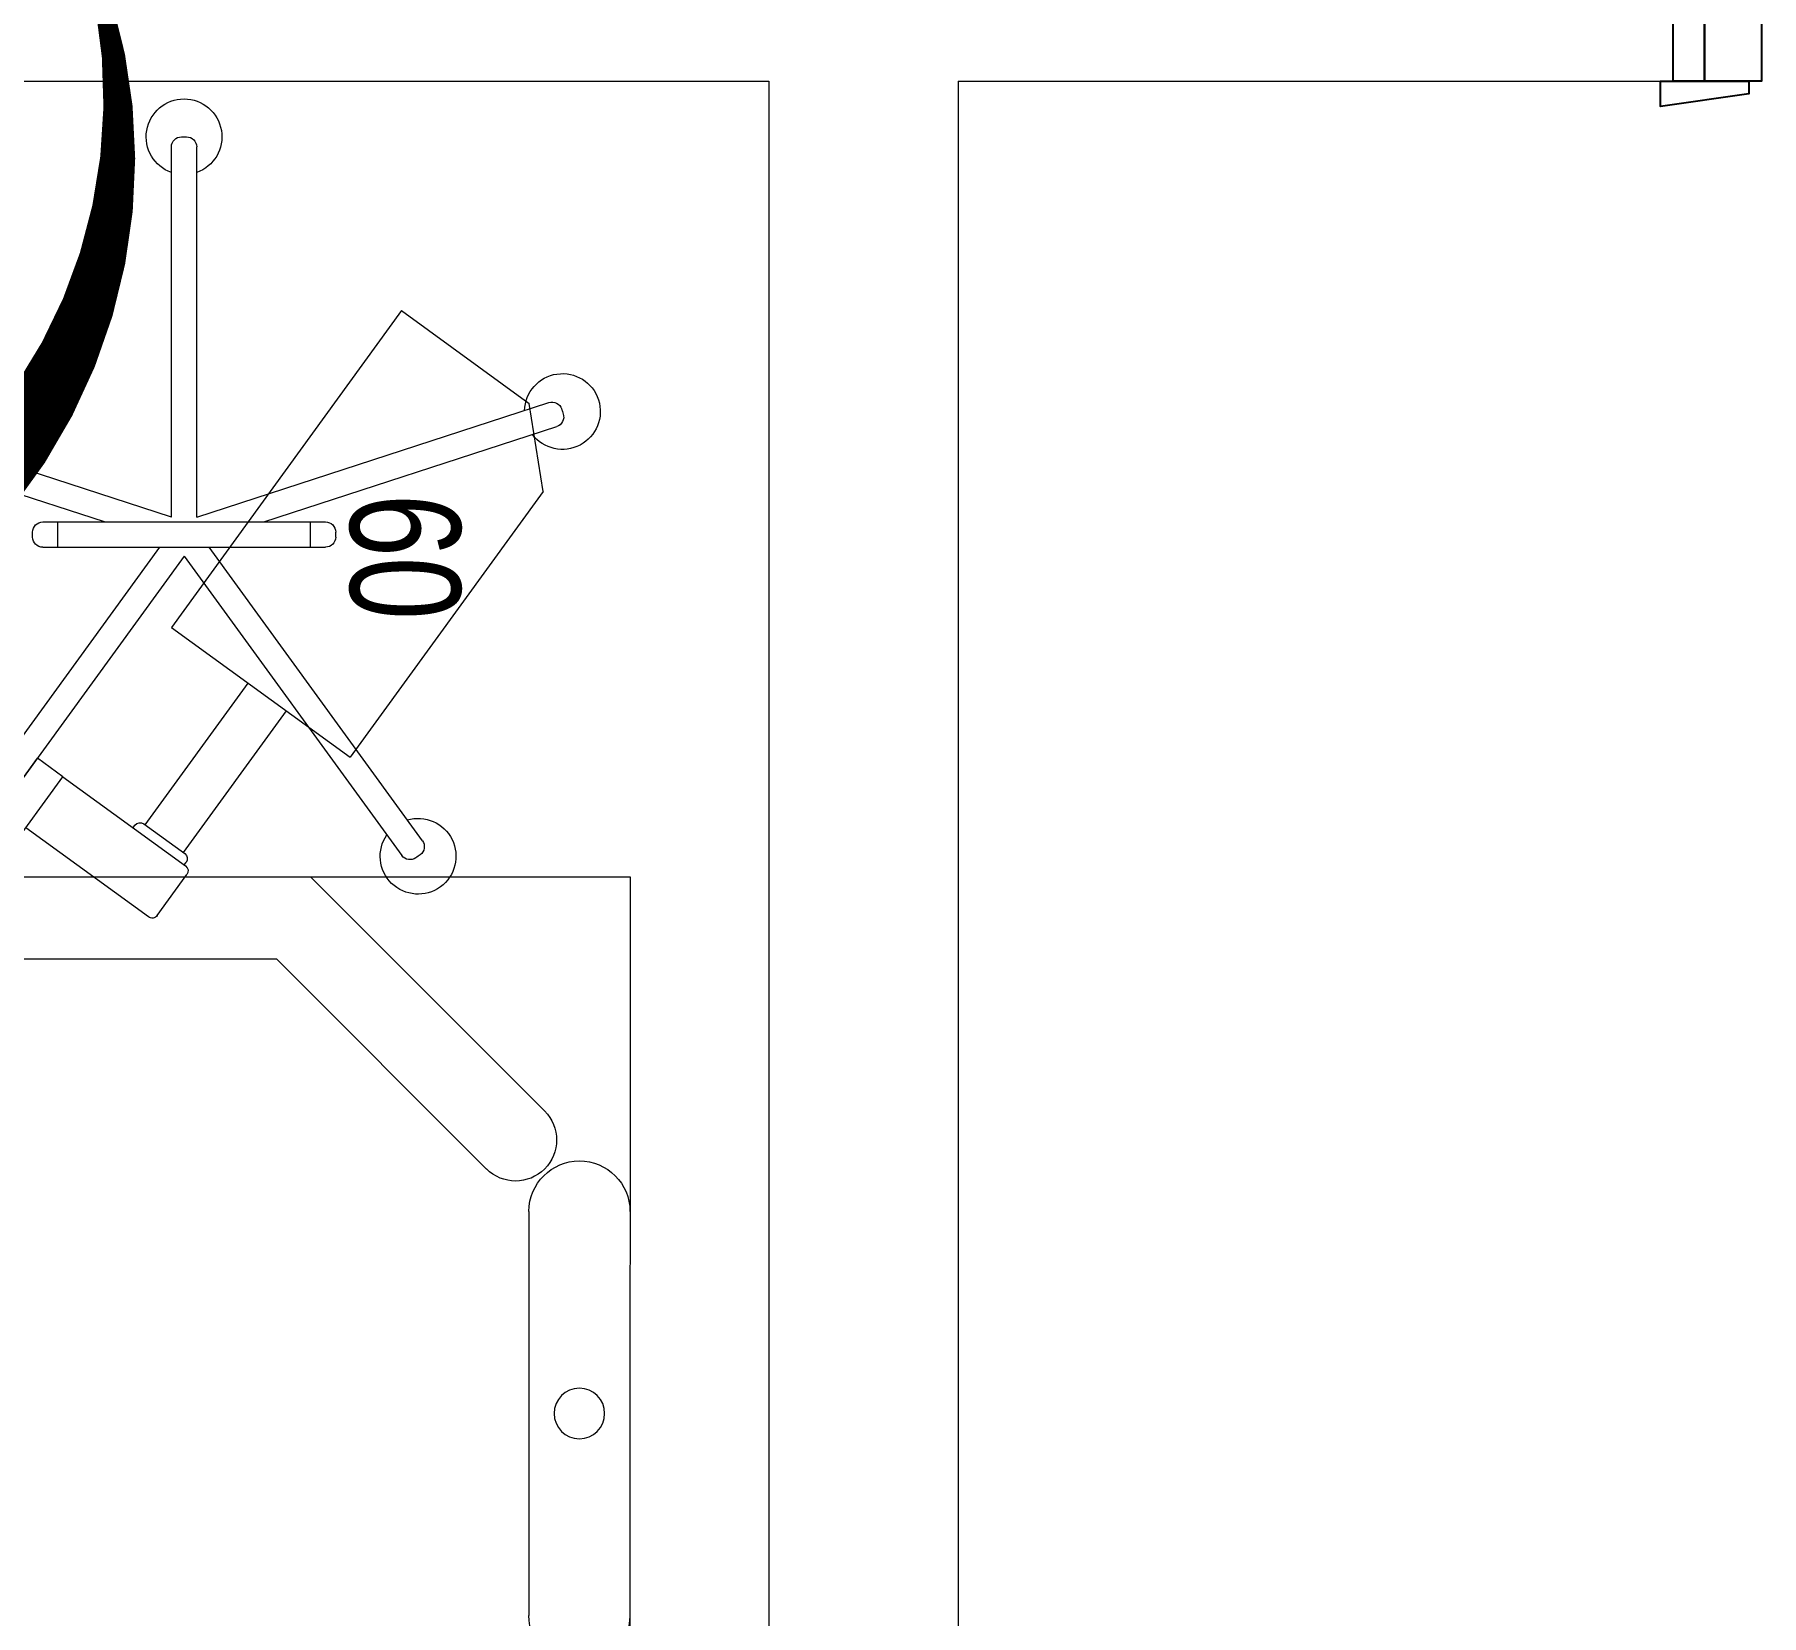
# Model space of a CAD drawing. Header units: millimetres. Extents: x 26027 to 581921, y 7230 to 233891.
# Drawn here: x 470854 to 472222, y 137944 to 139196 of the extents above; entities that cross this region are included whole.
import ezdxf

# ---------------------------------------------------------------- set-up
doc = ezdxf.new("R2010")
doc.units = ezdxf.units.MM
doc.header["$LTSCALE"] = 5
doc.linetypes.add('HIDDEN', pattern=[9.525, 6.35, -3.175])
doc.layers.add('GE-ARCHITECTURAL_ELEMENTS', color=8, linetype='Continuous')
for name, color, linetype, lineweight in [('Medical Equipment and Furniture', 163, 'Continuous', 0), ('Medical Equipment and Furniture1', 163, 'Continuous', 5), ('Walls', 32, 'Continuous', 5)]:
    doc.layers.add(name, color=color, linetype=linetype, lineweight=lineweight)
doc.layers.add('REV 01', color=7, linetype='Continuous', lineweight=0, true_color=0xe41b4d)
doc.layers.add('Wooden Joinery', color=7, linetype='Continuous', lineweight=5, true_color=0xffdcd1)
doc.styles.add('X3G_ENTITY_257CFD', font='swisscl.ttf', dxfattribs={"height": 200})

# ---------------------------------------------------------------- blocks, each defined once
blk = doc.blocks.new('HF12177-P')
for p, q in [((0, 0), (-0.1724, 0.2372)), ((0, 0), (0.1724, 0.2372)), ((-0.0196, -0.007), (-0.1885, 0.2255)), ((0.0196, -0.007), (0.1885, 0.2255)), ((-0.112, -0.007), (0.112, -0.007)), ((-0.1, -0.007), (-0.1, -0.027)), ((0.1, -0.007), (0.1, -0.027)), ((-0.0631, -0.027), (-0.2951, -0.1024)), ((-0.12, -0.015), (-0.12, -0.019)), ((-0.112, -0.027), (0.112, -0.027)), ((0.0631, -0.027), (0.2951, -0.1024)), ((0.12, -0.015), (0.12, -0.019)), ((-0.01, -0.0308), (-0.2889, -0.1214)), ((-0.01, -0.0308), (-0.01, -0.324)), ((0.01, -0.0308), (0.01, -0.324)), ((0.01, -0.0308), (0.2889, -0.1214))]:
    blk.add_line(p, q)
for centre, radius, start, end in [((-0.1852, 0.2378), 0.03, 325.4712, 286.5288), ((0.1852, 0.2378), 0.03, 253.4712, 214.5288), ((-0.1821, 0.2302), 0.008, 126.3733, 216), ((0, -0.017), 0.315, 125.6267, 126.3733), ((-0.1788, 0.2325), 0.008, 36, 125.6267), ((0.1788, 0.2325), 0.008, 54.3733, 144), ((0, -0.017), 0.315, 53.6267, 54.3733), ((0.1821, 0.2302), 0.008, 324, 53.6267), ((-0.112, -0.015), 0.008, 90, 180), ((0.112, -0.015), 0.008, 0, 90), ((-0.112, -0.019), 0.008, 180, 270), ((0.112, -0.019), 0.008, 270, 0), ((-0.2996, -0.1144), 0.03, 37.4712, 358.5288), ((0.2996, -0.1144), 0.03, 181.4712, 142.5288), ((-0.2926, -0.11), 0.008, 108, 197.6267), ((0.2926, -0.11), 0.008, 342.3733, 72), ((0, -0.017), 0.315, 197.6267, 198.3733), ((-0.2914, -0.1138), 0.008, 198.3733, 288), ((0.2914, -0.1138), 0.008, 252, 341.6267), ((0, -0.017), 0.315, 341.6267, 342.3733), ((0, -0.332), 0.03, 109.4712, 70.5288), ((-0.002, -0.324), 0.008, 180, 269.6267), ((0.002, -0.324), 0.008, 270.3733, 0), ((0, -0.017), 0.315, 269.6267, 270.3733)]:
    blk.add_arc(centre, radius, start, end)
blk = doc.blocks.new('MONITOR ARM PLAN')
at = {"color": 8, "linetype": 'HIDDEN'}
for p, q in [((0.025, -0.49375, 0), (0.025, -0.18375, 0)), ((0.025, -0.18375, 0), (0.2, -0.18375, 0)), ((0.2, -0.44375, 0), (0.2, -0.18375, 0)), ((0.2, -0.44375, 0), (0.15, -0.49375, 0)), ((0.025, -0.49375, 0), (0.15, -0.49375, 0))]:
    blk.add_line(p, q, dxfattribs=at)
at = {"layer": 'Medical Equipment and Furniture1'}
for p, q in [((0.025, 0.0375), (0, 0.0375)), ((0, 0.0375), (0, -0.0375)), ((0.025, 0.0375), (0.025, -0.0375)), ((0.145, 0.0125), (0.025, 0.0125)), ((0.15, 0.0075), (0.15, -0.0325)), ((0.025, -0.0375), (0, -0.0375)), ((0.025, -0.0375), (0.145, -0.0375)), ((0.09375, -0.0375), (0.09375, -0.04)), ((0.14375, -0.0375), (0.14375, -0.04)), ((0.09875, -0.045), (0.13875, -0.045)), ((0.1, -0.045), (0.1, -0.18375)), ((0.1375, -0.045), (0.1375, -0.18375))]:
    blk.add_line(p, q, dxfattribs=at)
for centre, start, end in [((0.145, 0.0075, 0), 0, 90), ((0.09875, -0.04), 180, 270), ((0.13875, -0.04), 270, 360), ((0.145, -0.0325), 270, 0)]:
    blk.add_arc(centre, 0.005, start, end, dxfattribs=at)
blk = doc.blocks.new('HF16786E-P')
at = {"layer": 'Medical Equipment and Furniture1'}
for p, q in [((0, -0.425), (0, 0.425)), ((-0.08, -0.16), (-0.08, 0.16)), ((-0.1136, -0.1936), (-0.28, -0.36)), ((-0.0676, -0.2396), (-0.2531, -0.425)), ((-1.86, -0.36), (-0.28, -0.36)), ((-2.14, -0.425), (0, -0.425))]:
    blk.add_line(p, q, dxfattribs=at)
blk.add_circle((-0.04, 0), 0.02, dxfattribs=at)
for centre, radius, start, end in [((-0.04, 0.16), 0.04, 0, 180), ((-0.04, -0.16), 0.04, 180, 0), ((-0.0906, -0.2166), 0.0325, 315, 135)]:
    blk.add_arc(centre, radius, start, end, dxfattribs=at)
blk = doc.blocks.new('A$C009F45C9')
at = {"layer": 'GE-ARCHITECTURAL_ELEMENTS'}
blk.add_lwpolyline([(-75, -60), (-85, -60), (-95, 10), (-75, 10)], close=True, dxfattribs=at)
for points in [[(75, -25), (-75, -25), (-75, 0), (75, 0), (75, -25)], [(75, -25), (75, -60), (35, -60), (35, -70), (-75, -70), (-75, -25), (75, -25)]]:
    blk.add_lwpolyline(points, dxfattribs=at)

msp = doc.modelspace()

# ---------------------------------------------------------------- linework, layer by layer
at = {"layer": 'REV 01', "elevation": 2.4}
msp.add_lwpolyline([(470843.8, 141178.5, 0, 92.4, -0.520567), (470854.2, 140254.7, 0, 92.4, -0.520567), (470864.6, 139331, 0, 92.4, -0.520567), (470572.1, 138705.7, 0, 92.4, -0.520567), (469648.3, 138702.4, 0, 92.4, -0.520567), (468724.6, 138699.2, 0, 92.4, -0.520567), (467800.8, 138695.9, 0, 92.4, -0.520567), (466877, 138692.7, 0, 92.4, -0.520567), (465953.2, 138689.4, 0, 92.4, -0.520567), (465029.5, 138686.2, 0, 92.4, -0.520567), (464105.7, 138682.9, 0, 92.4, -0.520567), (463181.9, 138679.7, 0, 92.4, -0.520567), (462258.1, 138676.4, 0, 92.4, -0.520567), (461334.4, 138673.1, 0, 92.4, -0.520567), (460410.6, 138669.9, 0, 92.4, -0.520567), (459486.8, 138666.6, 0, 92.4, -0.520567), (459004.3, 139102.3, 0, 92.4, -0.520567), (459012.6, 140026, 0, 92.4, -0.520567), (459020.9, 140949.8, 0, 92.4, -0.520567)], format="xyseb", dxfattribs=at)
at = {"layer": 'Walls'}
for p, q in [((472151.9, 139158.5, 2.4), (472151.9, 139308.7, 2.4)), ((471435.8, 139158.5, 2.4), (467635.8, 139158.5, 2.4)), ((471435.8, 139158.7, 2.4), (471435.8, 132828.2, 2.4)), ((471585.8, 139158.7, 2.4), (471585.8, 132578.4, 2.4)), ((472151.9, 139158.5, 2.4), (471585.8, 139158.5, 2.4))]:
    msp.add_line(p, q, dxfattribs=at)

# ---------------------------------------------------------------- block references
at = {"layer": 'Medical Equipment and Furniture', "extrusion": (1.39405e-12, 1.92689e-13, -1), "xscale": 1000, "yscale": 1000, "zscale": -1000, "rotation": 179.9850316752829}
msp.add_blockref('HF12177-P', (-470972.8, 138782.6, -2.4), dxfattribs=at)
at = {"layer": 'Medical Equipment and Furniture', "xscale": -1000, "yscale": 1000, "zscale": 1000, "rotation": 144.0149683247205}
msp.add_blockref('MONITOR ARM PLAN', (470834.5, 138592.1, 2.4), dxfattribs=at)
at = {"layer": 'Medical Equipment and Furniture', "lineweight": 0, "xscale": -1000, "yscale": 1000, "zscale": 1000, "rotation": 179.9850063405835}
msp.add_blockref('HF16786E-P', (471325.8, 138103.5, 2.4), dxfattribs=at)
at = {"layer": 'Wooden Joinery', "rotation": 89.99999999999993}
msp.add_blockref('A$C009F45C9', (472151.9, 139233.7, 2.4), dxfattribs=at)

# ---------------------------------------------------------------- texts
at = {"layer": 'Medical Equipment and Furniture', "insert": (471103, 138781.9, 2.4), "char_height": 87.47, "attachment_point": 8, "rotation": 270, "style": 'X3G_ENTITY_257CFD'}
msp.add_mtext('60', dxfattribs=at)

doc.saveas('drawing.dxf')
